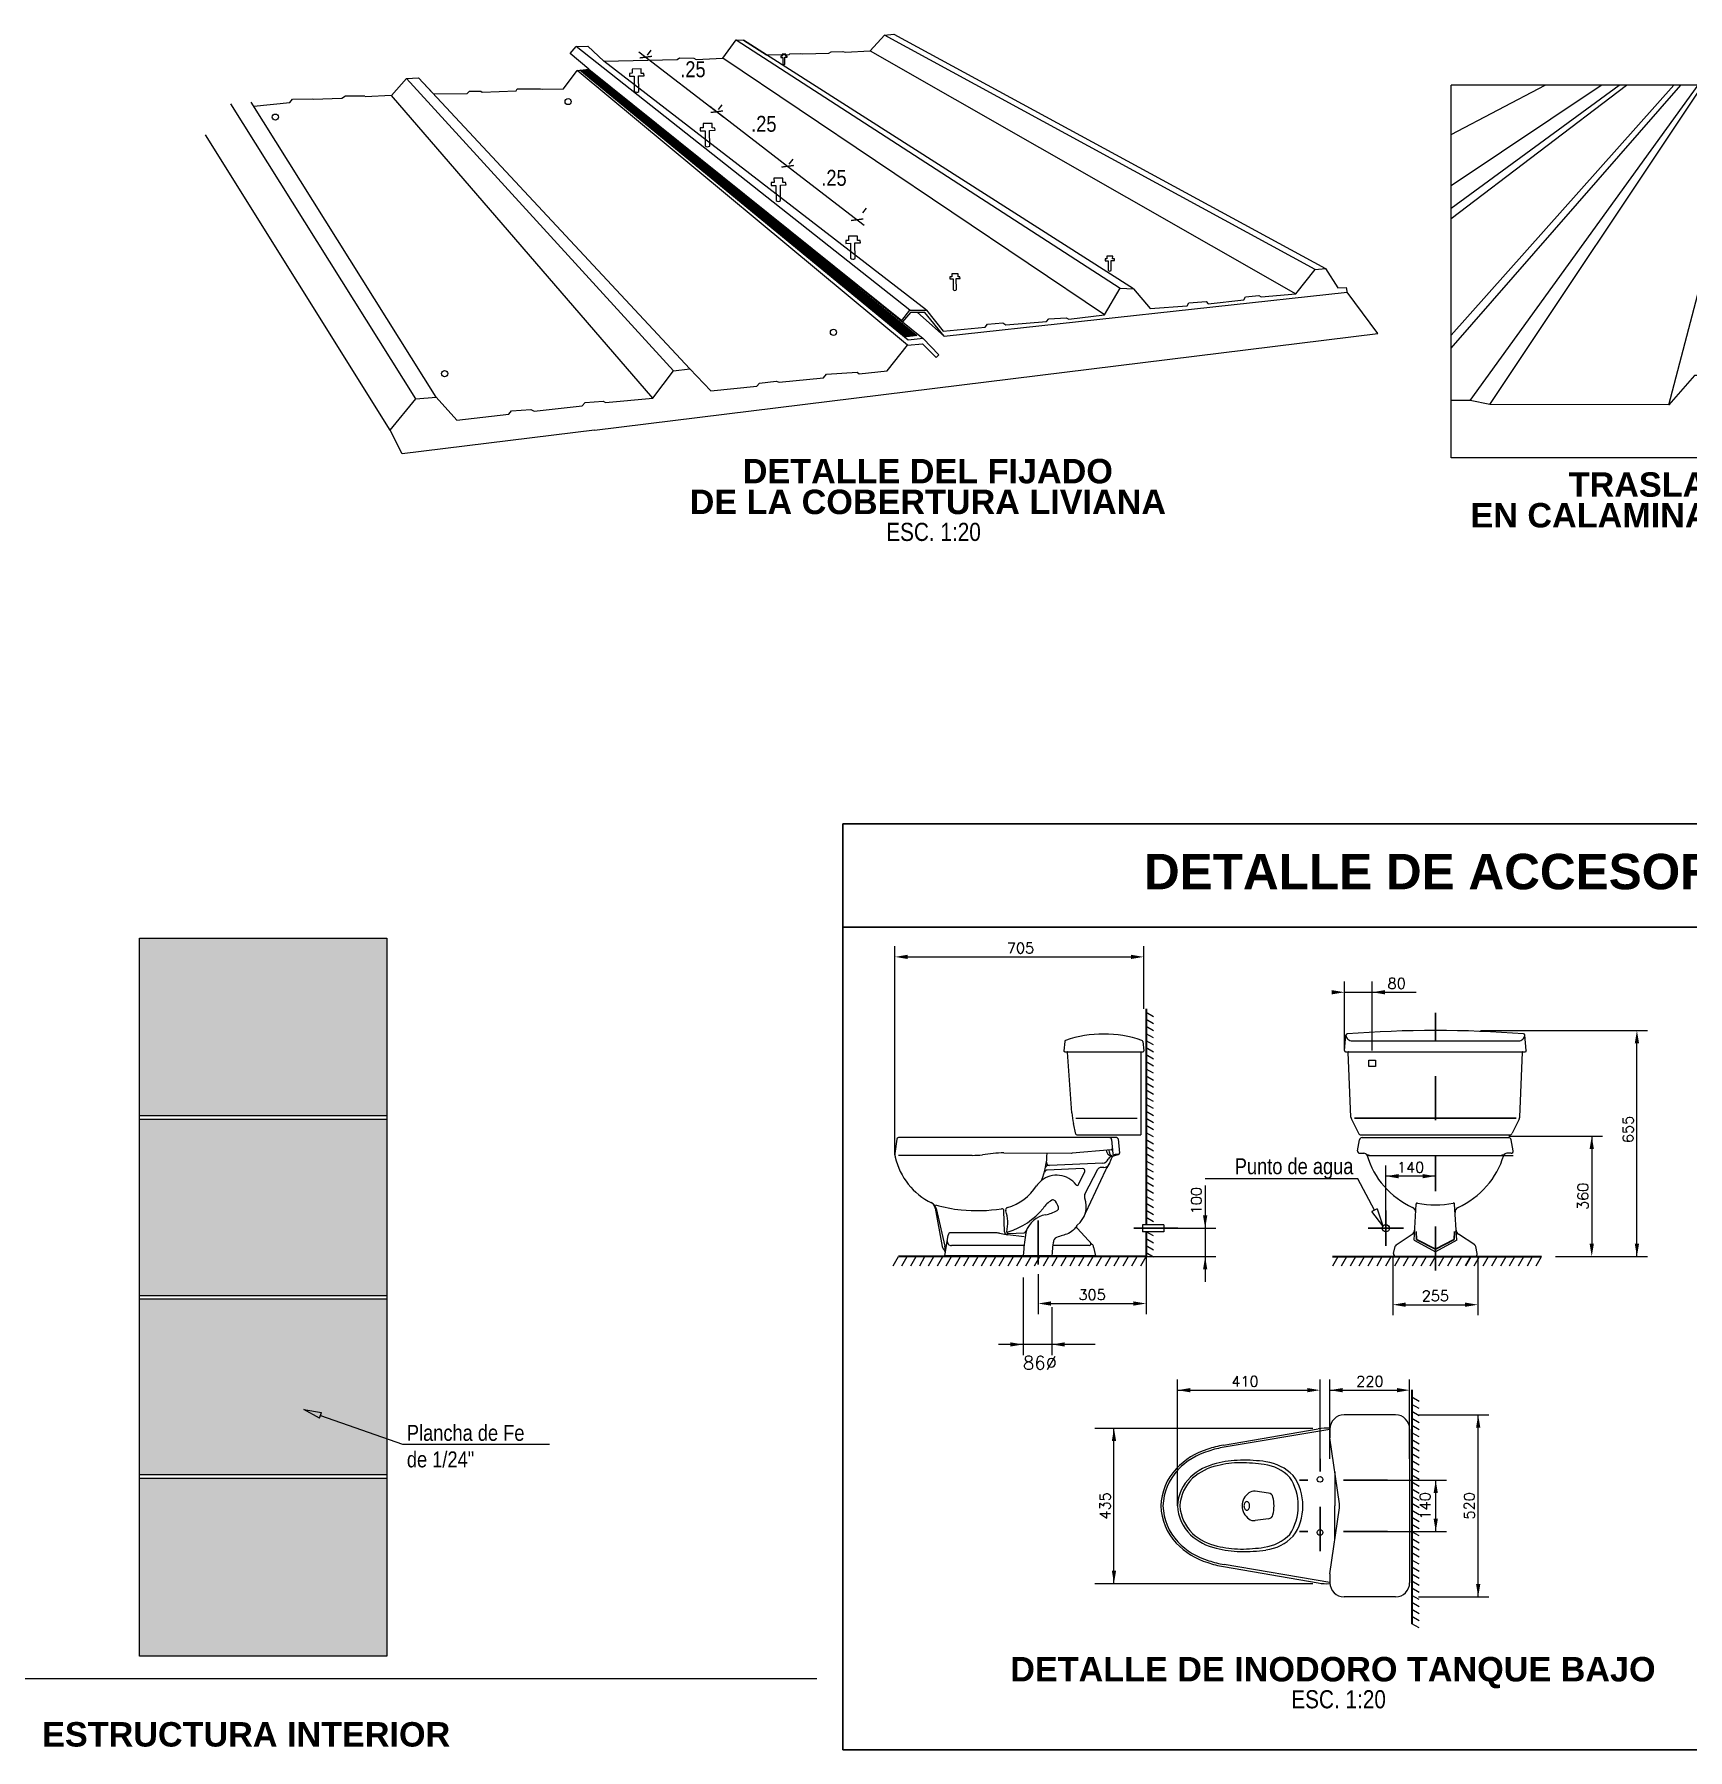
# Model space of a CAD drawing. Header units: metres. Extents: x 115.1 to 149.6, y 26.3 to 56.6.
# Drawn here: x 133.882 to 138.556, y 32.185 to 37.035 of the extents above; entities that cross this region are included whole.
import ezdxf
from ezdxf import colors
from ezdxf.entities.mleader import LeaderData, LeaderLine
from ezdxf.enums import TextEntityAlignment as Align
from ezdxf.math import Vec2, Vec3

# ---------------------------------------------------------------- set-up
doc = ezdxf.new("R2010")
doc.units = ezdxf.units.M
doc.linetypes.add('TRAZO_Y_PUNTO2', pattern=[0.5, 0.25, -0.125, 0, -0.125])
doc.layers.get('0').update_dxf_attribs({"color": 250})
doc.layers.get('Defpoints').update_dxf_attribs({"color": 30, "lineweight": 9})
for name, color, linetype, lineweight in [('-Acero techos', 252, 'Continuous', 13), ('-Acotado', 251, 'Continuous', 5), ('-Textos', 7, 'Continuous', 20), ('FIC-2ES_VEREDA', 253, 'Continuous', 5), ('MURO', 10, 'Continuous', 60), ('sanitarios', 134, 'Continuous', 15)]:
    doc.layers.add(name, color=color, linetype=linetype, lineweight=lineweight)
for name, color, linetype in [('EJE', 3, 'TRAZO_Y_PUNTO2'), ('G-TEXTOS-TITULOS', 174, 'Continuous'), ('ROTURA', 4, 'Continuous')]:
    doc.layers.add(name, color=color, linetype=linetype)
doc.styles.add('-Arial Narrow', font='ARIALN.TTF')
doc.styles.add('25-TITULO', font='arialbd.ttf', dxfattribs={"height": 0.1})
doc.styles.add('ROMANS', font='romans.shx')
doc.dimstyles.new('Esc 1_25', dxfattribs={"dimscale": 0.025, "dimtxt": 1.8, "dimasz": 1, "dimexe": 1, "dimexo": 2, "dimgap": 0.45, "dimtad": 2, "dimtih": 1, "dimtoh": 1, "dimzin": 4, "dimdsep": 46, "dimtxsty": '-Arial Narrow', "dimblk": 'ARCHTICK', "dimcen": 1, "dimdle": 1, "dimclrd": 256, "dimclre": 256, "dimclrt": 7, "dimadec": 0, "dimazin": 0, "dimtfac": 1, "dimtix": 1, "dimtmove": 1, "dimatfit": 2, "dimldrblk": 'ARCHTICK', "dimfxl": 1, "dimtolj": 2, "dimlwd": 5, "dimlwe": 0, "dimarcsym": 0})

# ---------------------------------------------------------------- blocks, each defined once
blk = doc.blocks.new('_ClosedBlank')
at = {"color": 0, "linetype": 'ByBlock', "lineweight": -2}
for p, q in [((-1, 0.167), (0, 0)), ((-1, 0.167), (-1, -0.167)), ((0, 0), (-1, -0.167))]:
    blk.add_line(p, q, dxfattribs=at)
blk = doc.blocks.new('_ArchTick')
at = {"color": 0, "linetype": 'ByBlock', "const_width": 0.15}
blk.add_lwpolyline([(-0.5, -0.5), (0.5, 0.5)], dxfattribs=at)
blk = doc.blocks.new('*D88')
at = {"layer": '-Acero techos', "lineweight": 5, "transparency": 16777216}
blk.add_line((1528.4698, 1447.2455), (1528.7099, 1447.0607), dxfattribs=at)
at = {"layer": '-Acero techos', "lineweight": 0, "transparency": 16777216}
for p, q in [((1528.4942, 1447.2362), (1528.5048, 1447.2501)), ((1528.6946, 1447.0819), (1528.7053, 1447.0957))]:
    blk.add_line(p, q, dxfattribs=at)
at = {"layer": 'Defpoints', "color": 0, "transparency": 16777216}
for p in [(1528.4637, 1447.1966), (1528.6641, 1447.0423), (1528.69, 1447.0759)]:
    blk.add_point(p, dxfattribs=at)
at = {"layer": '-Acero techos', "lineweight": 5, "transparency": 16777216, "xscale": 0.025, "yscale": 0.025, "zscale": 0.025}
for p, rotation in [((1528.4896, 1447.2303), 142.4082742678212), ((1528.69, 1447.0759), 322.4082742678212)]:
    blk.add_blockref('_ArchTick', p, dxfattribs=dict(at, rotation=rotation))
at = {"layer": '-Acero techos', "color": 7, "transparency": 16777216, "insert": (1528.6226, 1447.1957), "char_height": 0.045, "attachment_point": 5, "style": '-Arial Narrow'}
blk.add_mtext('\\A2;.25', dxfattribs=at)
blk = doc.blocks.new('*D89')
at = {"layer": '-Acero techos', "lineweight": 5, "transparency": 16777216}
blk.add_line((1528.6702, 1447.0912), (1528.9102, 1446.9064), dxfattribs=at)
at = {"layer": '-Acero techos', "lineweight": 0, "transparency": 16777216}
for p, q in [((1528.6946, 1447.0819), (1528.7053, 1447.0957)), ((1528.8949, 1446.9275), (1528.9056, 1446.9415))]:
    blk.add_line(p, q, dxfattribs=at)
at = {"layer": 'Defpoints', "color": 0, "transparency": 16777216}
for p in [(1528.6641, 1447.0423), (1528.8904, 1446.9217), (1528.8644, 1446.8879)]:
    blk.add_point(p, dxfattribs=at)
at = {"layer": '-Acero techos', "lineweight": 5, "transparency": 16777216, "xscale": 0.025, "yscale": 0.025, "zscale": 0.025}
for p, rotation in [((1528.69, 1447.0759), 142.4082742678212), ((1528.8904, 1446.9217), 322.4082742678212)]:
    blk.add_blockref('_ArchTick', p, dxfattribs=dict(at, rotation=rotation))
at = {"layer": '-Acero techos', "color": 7, "transparency": 16777216, "insert": (1528.823, 1447.0414), "char_height": 0.045, "attachment_point": 5, "style": '-Arial Narrow'}
blk.add_mtext('\\A2;.25', dxfattribs=at)
blk = doc.blocks.new('*D90')
at = {"layer": '-Acero techos', "lineweight": 0, "transparency": 16777216}
for p, q in [((1528.8949, 1446.9275), (1528.9056, 1446.9415)), ((1529.1121, 1446.8035), (1529.102, 1446.7904))]:
    blk.add_line(p, q, dxfattribs=at)
at = {"layer": '-Acero techos', "lineweight": 5, "transparency": 16777216}
blk.add_line((1528.8706, 1446.9369), (1529.1065, 1446.7553), dxfattribs=at)
at = {"layer": 'Defpoints', "color": 0, "transparency": 16777216}
for p in [(1528.8644, 1446.8879), (1529.0816, 1446.7639), (1529.0867, 1446.7705)]:
    blk.add_point(p, dxfattribs=at)
at = {"layer": '-Acero techos', "lineweight": 5, "transparency": 16777216, "xscale": 0.025, "yscale": 0.025, "zscale": 0.025}
for p, rotation in [((1528.8904, 1446.9217), 142.4082742678212), ((1529.0867, 1446.7705), 322.4082742678212)]:
    blk.add_blockref('_ArchTick', p, dxfattribs=dict(at, rotation=rotation))
at = {"layer": '-Acero techos', "color": 7, "transparency": 16777216, "insert": (1529.0213, 1446.8887), "char_height": 0.045, "attachment_point": 5, "style": '-Arial Narrow'}
blk.add_mtext('\\A2;.25', dxfattribs=at)
blk = doc.blocks.new('calamina aluzing')
at = {"layer": '-Acero techos', "true_color": 0x000000}
h = blk.add_hatch(dxfattribs=at)
h.set_pattern_fill('ANSI32', color=18, scale=0.0003)
h.set_pattern_definition([(45, (-1530.5818128, -1446.4518815), (-0.0020205576272, 0.0020205576272), []), (45, (-1530.5804657, -1446.4518815), (-0.0020205576272, 0.0020205576272), [])])
h.paths.add_polyline_path([(-1.3562, -0.012), (-1.3261, -0.0087), (-2.2539, 0.7427), (-2.2734, 0.74)])
at = {"layer": '-Acero techos', "color": 18, "true_color": 0x000000}
for p, q in [((-1.8372, 0.8276), (-0.7516, 0.1256)), ((-0.7139, 0.1237), (-1.816, 0.8266)), ((-0.2006, 0.1778), (-1.4177, 0.8403)), ((-1.3459, 0.0628), (-2.2894, 0.8084)), ((-1.4584, 0.7958), (-0.2546, 0.1093)), ((-1.3524, -0.0361), (-2.2861, 0.7403)), ((-1.3508, -0.0217), (-2.2792, 0.7412)), ((-2.2535, 0.7446), (-1.3683, 0.0339)), ((-2.2535, 0.7446), (-1.3086, -0.0171)), ((-1.2986, 0.0628), (-2.2115, 0.7665)), ((-0.7955, 0.05), (-1.8749, 0.7755)), ((-2.769, 0.718), (-2.0138, -0.1087)), ((-1.9676, -0.1031), (-2.7347, 0.7196)), ((-2.7426, -0.1877), (-3.2653, 0.6466)), ((-2.685, -0.1831), (-3.2077, 0.6512)), ((-3.2005, 0.6397), (-3.099, 0.6497)), ((-3.099, 0.6497), (-3.0915, 0.6597)), ((-3.0915, 0.6597), (-3.0338, 0.6602)), ((-2.8112, 0.6699), (-2.8859, 0.6657)), ((-2.8149, -0.2759), (-3.3376, 0.5584)), ((-0.2546, 0.1093), (-0.2006, 0.1778)), ((-0.2006, 0.1778), (-0.1713, 0.1803)), ((-0.1713, 0.1803), (-0.1362, 0.1259)), ((-1.249, -0.0105), (-0.1099, 0.1141)), ((-0.7955, 0.05), (-0.7516, 0.1256)), ((-0.7516, 0.1256), (-0.7139, 0.1237)), ((-0.7139, 0.1237), (-0.6669, 0.0679)), ((-0.402, 0.0925), (-0.3969, 0.1007)), ((-0.3969, 0.1007), (-0.3591, 0.1043)), ((-0.3591, 0.1043), (-0.3525, 0.1004)), ((-0.3525, 0.1004), (-0.2546, 0.1093)), ((-0.1362, 0.1259), (-0.1106, 0.1273)), ((-0.1099, 0.1141), (-0.1105, 0.1246)), ((-0.0234, -0.0029), (-0.1099, 0.1141)), ((-1.3683, 0.0339), (-1.3459, 0.0628)), ((-1.3445, 0.0568), (-1.3664, 0.0295)), ((-1.3459, 0.0628), (-1.2986, 0.0628)), ((-1.3035, 0.0562), (-1.3445, 0.0568)), ((-1.249, -0.0105), (-1.324, 0.0565)), ((-1.249, -0.0105), (-1.3035, 0.0562)), ((-1.2986, 0.0628), (-1.2514, 0.0032)), ((-0.8963, 0.0373), (-0.7955, 0.05)), ((-0.6669, 0.0679), (-0.5621, 0.0754)), ((-0.5621, 0.0754), (-0.5569, 0.0841)), ((-0.5569, 0.0841), (-0.5085, 0.0875)), ((-0.5085, 0.0875), (-0.5023, 0.0813)), ((-0.5023, 0.0813), (-0.402, 0.0925)), ((-1.2514, 0.0032), (-1.1331, 0.0151)), ((-1.1331, 0.0151), (-1.1267, 0.0232)), ((-1.1267, 0.0232), (-1.0827, 0.0273)), ((-1.0827, 0.0273), (-1.0743, 0.0218)), ((-1.0743, 0.0218), (-0.9599, 0.0308)), ((-0.9599, 0.0308), (-0.9526, 0.0383)), ((-0.9526, 0.0383), (-0.9036, 0.0412)), ((-0.9036, 0.0412), (-0.8963, 0.0373)), ((-2.2371, -0.2759), (-0.0234, -0.0029)), ((-1.3086, -0.0171), (-1.3508, -0.0217)), ((-1.3086, -0.0171), (-1.2637, -0.0634)), ((-2.7815, -0.3431), (-2.8149, -0.2759)), ((-2.2371, -0.2759), (-2.7815, -0.3431))]:
    blk.add_line(p, q, dxfattribs=at)
for points in [[(-2.2535, 0.7446), (-2.306, 0.7887), (-2.2894, 0.8084), (-2.2565, 0.8094), (-2.2115, 0.7665), (-2.0036, 0.772), (-1.9971, 0.7759), (-1.9563, 0.7756), (-1.9501, 0.7716), (-1.8749, 0.7755), (-1.8372, 0.8276), (-1.816, 0.8266), (-1.7515, 0.7848), (-1.6875, 0.786), (-1.6848, 0.7878), (-1.6539, 0.7887), (-1.6488, 0.7873), (-1.575, 0.7894), (-1.5681, 0.793), (-1.5351, 0.7945), (-1.5291, 0.7928), (-1.4584, 0.7958), (-1.4177, 0.8403), (-1.3911, 0.8428), (-0.1713, 0.1803)], [(-1.6992, 0.7586), (-1.6994, 0.778), (-1.6925, 0.7781), (-1.693, 0.781), (-1.6964, 0.781), (-1.6963, 0.7865), (-1.7074, 0.7864), (-1.7074, 0.7811), (-1.7109, 0.7811), (-1.7109, 0.7774), (-1.705, 0.7774), (-1.7048, 0.7589)], [(-2.8112, 0.6699), (-2.769, 0.718), (-2.7347, 0.7196), (-2.6925, 0.6743), (-2.5972, 0.6754), (-2.5912, 0.6819), (-2.559, 0.6824), (-2.5546, 0.6797), (-2.4592, 0.683), (-2.4558, 0.6884), (-2.3902, 0.689), (-2.3848, 0.6874), (-2.3253, 0.6891), (-2.2861, 0.7403), (-2.2535, 0.7446)], [(-2.8872, 0.6675), (-2.9413, 0.6675), (-2.9519, 0.6617), (-3.0324, 0.6583)], [(-2.8149, -0.2759), (-2.7426, -0.1877), (-2.685, -0.1831), (-2.6264, -0.248), (-2.4801, -0.2315), (-2.4725, -0.2216), (-2.4172, -0.2176), (-2.4076, -0.2227), (-2.2719, -0.2076), (-2.2643, -0.1978), (-2.2132, -0.1942), (-2.206, -0.198), (-2.0729, -0.1858), (-2.8112, 0.6699)], [(-0.7768, 0.1752), (-0.7772, 0.2035), (-0.767, 0.2036), (-0.7678, 0.2078), (-0.7728, 0.2079), (-0.7725, 0.2159), (-0.7888, 0.2158), (-0.7888, 0.208), (-0.794, 0.208), (-0.7939, 0.2026), (-0.7853, 0.2026), (-0.7851, 0.1757)], [(-1.2142, 0.1212), (-1.2146, 0.1524), (-1.2034, 0.1525), (-1.2043, 0.1571), (-1.2097, 0.1572), (-1.2095, 0.166), (-1.2274, 0.1658), (-1.2273, 0.1573), (-1.233, 0.1573), (-1.233, 0.1513), (-1.2235, 0.1514), (-1.2233, 0.1218)], [(-2.0729, -0.1858), (-2.0138, -0.1087), (-1.9676, -0.1031), (-1.9087, -0.1647), (-1.7783, -0.1521), (-1.7711, -0.143), (-1.7238, -0.1377), (-1.7153, -0.1407), (-1.5904, -0.1284), (-1.582, -0.1177), (-1.4952, -0.1124), (-1.4888, -0.1171), (-1.4098, -0.1083), (-1.3524, -0.0361), (-1.3098, -0.0319), (-1.2718, -0.0712), (-1.2637, -0.0634)]]:
    blk.add_lwpolyline(points, dxfattribs=at)
blk.add_lwpolyline([(-1.3562, -0.012), (-2.2734, 0.74), (-2.2539, 0.7427), (-1.3261, -0.0087)], close=True, dxfattribs=at)
for points in [[(-2.1122, 0.6814), (-2.1127, 0.7255), (-2.0968, 0.7257), (-2.0981, 0.7322), (-2.1058, 0.7325), (-2.1055, 0.7448), (-2.1308, 0.7447), (-2.1307, 0.7326), (-2.1388, 0.7325), (-2.1388, 0.7241), (-2.1253, 0.7241), (-2.125, 0.6821, 0.40322)], [(-1.9117, 0.527), (-1.9122, 0.5712), (-1.8963, 0.5714), (-1.8976, 0.5779), (-1.9053, 0.5781), (-1.905, 0.5905), (-1.9303, 0.5903), (-1.9303, 0.5782), (-1.9384, 0.5782), (-1.9383, 0.5697), (-1.9248, 0.5698), (-1.9245, 0.5278, 0.40322)], [(-1.7114, 0.3727), (-1.712, 0.4168), (-1.6961, 0.417), (-1.6974, 0.4235), (-1.7051, 0.4237), (-1.7047, 0.4361), (-1.7301, 0.4359), (-1.73, 0.4238), (-1.7381, 0.4238), (-1.7381, 0.4153), (-1.7246, 0.4154), (-1.7243, 0.3734, 0.40322)], [(-1.5008, 0.2091), (-1.5013, 0.2533), (-1.4854, 0.2535), (-1.4867, 0.26), (-1.4944, 0.2602), (-1.4941, 0.2726), (-1.5194, 0.2724), (-1.5193, 0.2603), (-1.5274, 0.2603), (-1.5274, 0.2518), (-1.5139, 0.2519), (-1.5136, 0.2099, 0.40322)]]:
    blk.add_lwpolyline(points, format="xyb", close=True, dxfattribs=at)
for centre in [(-2.312, 0.6527), (-3.1396, 0.6087), (-1.5619, 0.0004), (-2.6613, -0.1165)]:
    blk.add_circle(centre, 0.00873, dxfattribs=at)
for centre, radius, start, end in [((-1.7019, 0.7608), 0.00342, 208.9349, 320.7011), ((-0.7808, 0.1788), 0.00535, 216.0983, 317.0512), ((-1.2186, 0.1235), 0.00495, 200.1121, 333.0374)]:
    blk.add_arc(centre, radius, start, end, dxfattribs=at)
dim = blk.add_aligned_dim(p1=(-2.1181, 0.7447), p2=(-1.9177, 0.5904), distance=0.0425, dimstyle='Esc 1_25', dxfattribs=at)
dim.commit()
dim.dimension.update_dxf_attribs({"geometry": '*D88', "text_midpoint": (-1.9592, 0.7438), "insert": (-1530.5818, -1446.4519)})
for base, p1, p2, picture, middle in [((-1.6914, 0.4698), (-1.9177, 0.5904), (-1.7174, 0.436), '*D89', (-1.7588, 0.5895)), ((-1.4951, 0.3187), (-1.7174, 0.436), (-1.5002, 0.312), '*D90', (-1.5605, 0.4368))]:
    dim = blk.add_linear_dim(base=base, p1=p1, p2=p2, angle=142.4083, dimstyle='Esc 1_25', dxfattribs=at)
    dim.commit()
    dim.dimension.update_dxf_attribs({"geometry": picture, "text_midpoint": middle, "insert": (-1530.5818, -1446.4519)})

msp = doc.modelspace()

# ---------------------------------------------------------------- hatches: boundary and pattern name
at = {"layer": '-Acero techos', "true_color": 0xc7c8ca}
h = msp.add_hatch(color=9, dxfattribs=at)
h.dxf.hatch_style = 1
h.paths.add_polyline_path([(134.1788, 32.9521), (134.1788, 32.4496), (134.8788, 32.4496), (134.8788, 32.9521)])
h.paths.add_polyline_path([(134.8788, 32.9621), (134.8788, 33.4596), (134.1788, 33.4596), (134.1788, 32.9621)])
h.paths.add_polyline_path([(134.1788, 33.9671), (134.1788, 33.4696), (134.8788, 33.4696), (134.8788, 33.9671)])
h.paths.add_polyline_path([(134.8788, 33.9771), (134.8788, 34.4796), (134.1788, 34.4796), (134.1788, 33.9771)])

# ---------------------------------------------------------------- linework, layer by layer
at = {"layer": '-Acero techos', "color": 18, "true_color": 0x000000}
for p, q in [((137.887, 36.1475), (138.5369, 36.8908)), ((137.887, 36.6069), (137.887, 36.8908)), ((137.887, 36.7511), (138.1533, 36.8908)), ((137.887, 36.6069), (138.3118, 36.8908)), ((137.887, 36.5142), (138.3832, 36.8908)), ((137.887, 36.543), (138.3623, 36.8908)), ((137.887, 36.1843), (138.5173, 36.8908)), ((139.8649, 36.8908), (137.887, 36.8908)), ((137.9406, 35.9994), (138.5857, 36.8908)), ((137.9966, 35.988), (138.5985, 36.8908)), ((138.5031, 35.9869), (138.7385, 36.8908)), ((137.887, 36.543), (137.887, 36.6069)), ((137.887, 36.5142), (137.887, 36.543)), ((137.887, 36.1843), (137.887, 36.5142)), ((137.887, 36.1475), (137.887, 36.1843)), ((137.887, 35.9994), (137.887, 36.1475)), ((137.887, 35.8374), (137.887, 35.9994)), ((139.8622, 35.8374), (137.887, 35.8374))]:
    msp.add_line(p, q, dxfattribs=at)
at = {"layer": '-Acero techos'}
for p, q in [((134.8788, 33.9771), (134.1788, 33.9771)), ((134.8788, 33.9671), (134.1788, 33.9671)), ((134.1788, 33.4696), (134.8788, 33.4696)), ((134.1788, 33.4596), (134.8788, 33.4596)), ((134.8788, 32.9621), (134.1788, 32.9621)), ((134.8788, 32.9521), (134.1788, 32.9521))]:
    msp.add_line(p, q, dxfattribs=at)
at = {"layer": '-Acero techos', "color": 18, "true_color": 0x000000}
msp.add_lwpolyline([(139.0108, 36.1159), (138.9219, 36.2433), (138.7374, 36.2433), (138.6167, 36.0703), (138.5751, 36.0704), (138.5031, 35.9869), (137.9966, 35.988), (137.9406, 35.9994), (137.887, 35.9994)], dxfattribs=at)
at = {"layer": '-Acero techos'}
msp.add_lwpolyline([(134.1788, 34.4796), (134.8788, 34.4796), (134.8788, 32.4496), (134.1788, 32.4496)], close=True, dxfattribs=at)
at = {"layer": '-Acotado'}
for p, q in [((136.3148, 33.8669), (136.3148, 34.4565)), ((137.0183, 34.2794), (137.0183, 34.4565)), ((136.3508, 34.4265), (136.9888, 34.4265)), ((137.5855, 34.1617), (137.5855, 34.3565)), ((137.6639, 34.1617), (137.6639, 34.3565)), ((137.5855, 34.3265), (137.7882, 34.3265)), ((137.9703, 34.2184), (138.4424, 34.2184)), ((138.4124, 33.5794), (138.4124, 34.1824)), ((138.05, 33.9194), (138.3148, 33.9194)), ((138.2848, 33.9194), (138.2848, 33.6154)), ((137.7027, 33.7094), (137.7027, 33.8365)), ((137.8427, 33.8065), (137.7027, 33.8065)), ((137.1919, 33.7802), (137.1919, 33.5074)), ((137.1148, 33.6594), (137.2219, 33.6594)), ((137.0248, 33.5794), (137.0248, 33.4165)), ((137.0248, 33.5794), (137.2219, 33.5794)), ((137.7227, 33.5794), (137.7227, 33.4132)), ((137.9627, 33.5794), (137.9627, 33.4132)), ((138.1827, 33.5794), (138.4424, 33.5794)), ((136.677, 33.5196), (136.677, 33.3008)), ((136.7198, 33.5294), (136.7198, 33.4165)), ((136.7558, 33.4465), (136.9888, 33.4465)), ((136.7585, 33.4366), (136.7585, 33.3008)), ((137.7587, 33.4432), (137.9267, 33.4432)), ((136.8807, 33.3308), (136.6079, 33.3308)), ((137.1136, 32.8744), (137.1136, 33.2315)), ((137.5166, 33.0074), (137.5166, 33.2315)), ((137.5445, 33.0074), (137.5445, 33.2315)), ((137.77, 33.0074), (137.77, 33.2315)), ((137.1136, 33.2015), (137.4806, 33.2015)), ((137.5445, 33.2015), (137.734, 33.2015)), ((137.795, 33.1317), (137.9937, 33.1317)), ((137.9637, 32.6173), (137.9637, 33.1317)), ((136.8798, 33.0942), (137.496, 33.0942)), ((136.9341, 32.6551), (136.9341, 33.0942)), ((137.7076, 32.9469), (137.8737, 32.9469)), ((137.8437, 32.8019), (137.8437, 32.9469)), ((137.7076, 32.8019), (137.8737, 32.8019)), ((136.8798, 32.6551), (137.496, 32.6551)), ((137.795, 32.6173), (137.9937, 32.6173))]:
    msp.add_line(p, q, dxfattribs=at)
for points in [[(136.3508, 34.4325), (136.3508, 34.4205), (136.3148, 34.4265)], [(136.9823, 34.4325), (136.9823, 34.4205), (137.0183, 34.4265)], [(137.5495, 34.3325), (137.5495, 34.3205), (137.5855, 34.3265)], [(137.6999, 34.3325), (137.6999, 34.3205), (137.6639, 34.3265)], [(138.4064, 34.1824), (138.4184, 34.1824), (138.4124, 34.2184)], [(138.2788, 33.8834), (138.2908, 33.8834), (138.2848, 33.9194)], [(137.7387, 33.8125), (137.7387, 33.8005), (137.7027, 33.8065)], [(137.8067, 33.8125), (137.8067, 33.8005), (137.8427, 33.8065)], [(137.1859, 33.6954), (137.1979, 33.6954), (137.1919, 33.6594)], [(138.2788, 33.6154), (138.2908, 33.6154), (138.2848, 33.5794)], [(138.4064, 33.6154), (138.4184, 33.6154), (138.4124, 33.5794)], [(137.1859, 33.5434), (137.1979, 33.5434), (137.1919, 33.5794)], [(136.7558, 33.4525), (136.7558, 33.4405), (136.7198, 33.4465)], [(136.9888, 33.4525), (136.9888, 33.4405), (137.0248, 33.4465)], [(137.7587, 33.4492), (137.7587, 33.4372), (137.7227, 33.4432)], [(137.9267, 33.4492), (137.9267, 33.4372), (137.9627, 33.4432)], [(136.641, 33.3368), (136.641, 33.3248), (136.677, 33.3308)], [(136.7945, 33.3368), (136.7945, 33.3248), (136.7585, 33.3308)], [(137.1496, 33.2075), (137.1496, 33.1955), (137.1136, 33.2015)], [(137.4806, 33.2075), (137.4806, 33.1955), (137.5166, 33.2015)], [(137.5805, 33.2075), (137.5805, 33.1955), (137.5445, 33.2015)], [(137.734, 33.2075), (137.734, 33.1955), (137.77, 33.2015)], [(137.9577, 33.0957), (137.9697, 33.0957), (137.9637, 33.1317)], [(136.9281, 33.0582), (136.9401, 33.0582), (136.9341, 33.0942)], [(137.8377, 32.9109), (137.8497, 32.9109), (137.8437, 32.9469)], [(137.8377, 32.8379), (137.8497, 32.8379), (137.8437, 32.8019)], [(136.9281, 32.6911), (136.9401, 32.6911), (136.9341, 32.6551)], [(137.9577, 32.6533), (137.9697, 32.6533), (137.9637, 32.6173)]]:
    msp.add_solid(points, dxfattribs=at)
for p, q in [((136.1675, 34.8023), (140.591, 34.8023)), ((136.1675, 32.1851), (136.1675, 34.8023)), ((136.1675, 34.5106), (140.591, 34.5106)), ((137.9277, 33.5534), (137.9427, 33.5794)), ((140.591, 32.1851), (136.1675, 32.1851))]:
    msp.add_line(p, q)
at = {"layer": 'EJE', "ltscale": 0.5}
for p, q in [((137.8427, 33.5394), (137.8427, 34.2684)), ((137.7027, 33.6094), (137.7027, 33.7094)), ((136.7198, 33.6814), (136.7198, 33.5294)), ((136.7198, 33.6814), (136.7198, 33.5294)), ((137.1148, 33.6594), (136.9748, 33.6594)), ((137.6527, 33.6594), (137.7527, 33.6594)), ((137.5166, 32.7464), (137.5166, 33.0074)), ((137.7076, 32.9469), (137.4586, 32.9469)), ((137.7076, 32.8019), (137.4586, 32.8019))]:
    msp.add_line(p, q, dxfattribs=at)
at = {"layer": 'FIC-2ES_VEREDA'}
msp.add_line((131.4852, 32.3867), (136.0944, 32.3867), dxfattribs=at)
at = {"layer": 'MURO', "color": 146, "lineweight": 30, "true_color": 0x105689}
for p, q in [((137.0248, 34.2794), (137.0248, 33.6694)), ((137.0248, 33.6494), (137.0248, 33.5794)), ((137.0248, 33.5794), (136.3248, 33.5794)), ((137.552, 33.5794), (138.1427, 33.5794)), ((137.7766, 33.2023), (137.7766, 32.5413))]:
    msp.add_line(p, q, dxfattribs=at)
at = {"layer": 'MURO', "color": 146, "lineweight": 5, "true_color": 0x105689}
for p, q in [((137.0456, 34.2574), (137.0248, 34.2694)), ((137.0456, 34.2374), (137.0248, 34.2494)), ((137.0456, 34.2174), (137.0248, 34.2294)), ((137.0456, 34.1974), (137.0248, 34.2094)), ((137.0456, 34.1774), (137.0248, 34.1894)), ((137.0456, 34.1574), (137.0248, 34.1694)), ((137.0456, 34.1374), (137.0248, 34.1494)), ((137.0456, 34.1174), (137.0248, 34.1294)), ((137.0456, 34.0974), (137.0248, 34.1094)), ((137.0456, 34.0774), (137.0248, 34.0894)), ((137.0456, 34.0574), (137.0248, 34.0694)), ((137.0456, 34.0374), (137.0248, 34.0494)), ((137.0456, 34.0174), (137.0248, 34.0294)), ((137.0456, 33.9974), (137.0248, 34.0094)), ((137.0456, 33.9774), (137.0248, 33.9894)), ((137.0456, 33.9574), (137.0248, 33.9694)), ((137.0456, 33.9374), (137.0248, 33.9494)), ((137.0456, 33.9174), (137.0248, 33.9294)), ((137.0456, 33.8974), (137.0248, 33.9094)), ((137.0456, 33.8774), (137.0248, 33.8894)), ((137.0456, 33.8574), (137.0248, 33.8694)), ((137.0456, 33.8374), (137.0248, 33.8494)), ((137.0456, 33.8174), (137.0248, 33.8294)), ((137.0456, 33.7974), (137.0248, 33.8094)), ((137.0456, 33.7774), (137.0248, 33.7894)), ((137.0456, 33.7574), (137.0248, 33.7694)), ((137.0456, 33.7374), (137.0248, 33.7494)), ((137.0456, 33.7174), (137.0248, 33.7294)), ((137.0456, 33.6974), (137.0248, 33.7094)), ((137.0456, 33.6774), (137.0248, 33.6894)), ((137.0456, 33.6374), (137.0248, 33.6494)), ((137.0456, 33.6174), (137.0248, 33.6294)), ((137.0456, 33.5974), (137.0248, 33.6094)), ((136.3098, 33.5534), (136.3248, 33.5794)), ((136.3348, 33.5534), (136.3498, 33.5794)), ((136.3598, 33.5534), (136.3748, 33.5794)), ((136.3848, 33.5534), (136.3998, 33.5794)), ((136.4098, 33.5534), (136.4248, 33.5794)), ((136.4348, 33.5534), (136.4498, 33.5794)), ((136.4598, 33.5534), (136.4748, 33.5794)), ((136.4848, 33.5534), (136.4998, 33.5794)), ((136.5098, 33.5534), (136.5248, 33.5794)), ((136.5348, 33.5534), (136.5498, 33.5794)), ((136.5598, 33.5534), (136.5748, 33.5794)), ((136.5848, 33.5534), (136.5998, 33.5794)), ((136.6098, 33.5534), (136.6248, 33.5794)), ((136.6348, 33.5534), (136.6498, 33.5794)), ((136.6598, 33.5534), (136.6748, 33.5794)), ((136.6848, 33.5534), (136.6998, 33.5794)), ((136.7098, 33.5534), (136.7248, 33.5794)), ((136.7348, 33.5534), (136.7498, 33.5794)), ((136.7598, 33.5534), (136.7748, 33.5794)), ((136.7848, 33.5534), (136.7998, 33.5794)), ((136.8098, 33.5534), (136.8248, 33.5794)), ((136.8348, 33.5534), (136.8498, 33.5794)), ((136.8598, 33.5534), (136.8748, 33.5794)), ((136.8848, 33.5534), (136.8998, 33.5794)), ((136.9098, 33.5534), (136.9248, 33.5794)), ((136.9348, 33.5534), (136.9498, 33.5794)), ((136.9598, 33.5534), (136.9748, 33.5794)), ((136.9848, 33.5534), (136.9998, 33.5794)), ((137.0098, 33.5534), (137.0248, 33.5794)), ((137.0456, 33.5774), (137.0248, 33.5894)), ((137.5527, 33.5534), (137.5677, 33.5794)), ((137.5777, 33.5534), (137.5927, 33.5794)), ((137.6027, 33.5534), (137.6177, 33.5794)), ((137.6277, 33.5534), (137.6427, 33.5794)), ((137.6527, 33.5534), (137.6677, 33.5794)), ((137.6777, 33.5534), (137.6927, 33.5794)), ((137.7027, 33.5534), (137.7177, 33.5794)), ((137.7277, 33.5534), (137.7427, 33.5794)), ((137.7527, 33.5534), (137.7677, 33.5794)), ((137.7777, 33.5534), (137.7927, 33.5794)), ((137.8027, 33.5534), (137.8177, 33.5794)), ((137.8277, 33.5534), (137.8427, 33.5794)), ((137.8527, 33.5534), (137.8677, 33.5794)), ((137.8777, 33.5534), (137.8927, 33.5794)), ((137.9027, 33.5534), (137.9177, 33.5794)), ((137.9527, 33.5534), (137.9677, 33.5794)), ((137.9777, 33.5534), (137.9927, 33.5794)), ((138.0027, 33.5534), (138.0177, 33.5794)), ((138.0277, 33.5534), (138.0427, 33.5794)), ((138.0527, 33.5534), (138.0677, 33.5794)), ((138.0777, 33.5534), (138.0927, 33.5794)), ((138.1027, 33.5534), (138.1177, 33.5794)), ((138.1277, 33.5534), (138.1427, 33.5794)), ((137.7973, 33.1693), (137.7766, 33.1813)), ((137.7973, 33.1493), (137.7766, 33.1613)), ((137.7973, 33.1293), (137.7766, 33.1413)), ((137.7973, 33.1093), (137.7766, 33.1213)), ((137.7973, 33.0893), (137.7766, 33.1013)), ((137.7973, 33.0693), (137.7766, 33.0813)), ((137.7973, 33.0493), (137.7766, 33.0613)), ((137.7973, 33.0293), (137.7766, 33.0413)), ((137.7973, 33.0093), (137.7766, 33.0213)), ((137.7973, 32.9893), (137.7766, 33.0013)), ((137.7973, 32.9693), (137.7766, 32.9813)), ((137.7973, 32.9493), (137.7766, 32.9613)), ((137.7973, 32.9293), (137.7766, 32.9413)), ((137.7973, 32.9093), (137.7766, 32.9213)), ((137.7973, 32.8893), (137.7766, 32.9013)), ((137.7973, 32.8693), (137.7766, 32.8813)), ((137.7973, 32.8493), (137.7766, 32.8613)), ((137.7973, 32.8293), (137.7766, 32.8413)), ((137.7973, 32.8093), (137.7766, 32.8213)), ((137.7973, 32.7893), (137.7766, 32.8013)), ((137.7973, 32.7693), (137.7766, 32.7813)), ((137.7973, 32.7493), (137.7766, 32.7613)), ((137.7973, 32.7293), (137.7766, 32.7413)), ((137.7973, 32.7093), (137.7766, 32.7213)), ((137.7973, 32.6893), (137.7766, 32.7013)), ((137.7973, 32.6693), (137.7766, 32.6813)), ((137.7973, 32.6493), (137.7766, 32.6613)), ((137.7973, 32.6293), (137.7766, 32.6413)), ((137.7973, 32.6093), (137.7766, 32.6213)), ((137.7973, 32.5893), (137.7766, 32.6013)), ((137.7973, 32.5693), (137.7766, 32.5813)), ((137.7973, 32.5493), (137.7766, 32.5613)), ((137.7973, 32.5293), (137.7766, 32.5413))]:
    msp.add_line(p, q, dxfattribs=at)
msp.add_arc((137.7313, 33.5864), 0.007, 168.1579, 270, dxfattribs=at)
at = {"layer": 'ROTURA'}
for p, q in [((137.6145, 33.9704), (138.0708, 33.9704)), ((137.7888, 33.6498), (137.7892, 33.6276)), ((137.7892, 33.6276), (137.8427, 33.5998)), ((137.8961, 33.6276), (137.8427, 33.5998)), ((137.8965, 33.6498), (137.8961, 33.6276))]:
    msp.add_line(p, q, dxfattribs=at)
for centre, start, end in [((137.6557, 33.8798), 226.6182, 270.887), ((138.0297, 33.8798), 269.113, 313.3818)]:
    msp.add_arc(centre, 0.0144, start, end, dxfattribs=at)
at = {"layer": 'sanitarios'}
for p, q in [((137.5855, 34.1617), (137.5898, 34.2051)), ((138.0998, 34.1617), (138.0955, 34.2051)), ((136.7949, 34.1873), (136.7927, 34.1605)), ((136.7947, 34.1584), (137.0163, 34.1584)), ((136.8147, 33.986), (136.8029, 34.1573)), ((136.8039, 34.1584), (137.0088, 34.1584)), ((137.0098, 34.1574), (137.0098, 33.9234)), ((137.0153, 34.1874), (137.0183, 34.1606)), ((137.5885, 34.1584), (138.0969, 34.1584)), ((137.604, 33.9736), (137.5962, 34.1573)), ((137.6055, 34.1894), (138.0798, 34.1894)), ((138.0813, 33.9736), (138.0891, 34.1573)), ((137.6547, 34.1164), (137.6547, 34.1349)), ((137.6547, 34.1349), (137.6732, 34.1349)), ((137.6732, 34.1164), (137.6547, 34.1164)), ((137.6732, 34.1349), (137.6732, 34.1164)), ((136.8263, 33.9257), (136.8194, 33.9552)), ((136.8258, 33.9704), (136.9998, 33.9704)), ((137.6056, 33.9675), (137.6255, 33.9278)), ((138.0797, 33.9675), (138.0599, 33.9278)), ((136.3199, 33.911), (136.315, 33.8705)), ((136.9417, 33.9154), (136.3248, 33.9154)), ((136.8292, 33.9234), (137.0098, 33.9234)), ((136.9273, 33.9099), (136.9308, 33.8696)), ((136.946, 33.9118), (136.9498, 33.8719)), ((137.6228, 33.8785), (137.6284, 33.9096)), ((137.6326, 33.9234), (138.0527, 33.9234)), ((137.6353, 33.9154), (138.05, 33.9154)), ((138.0626, 33.8785), (138.0569, 33.9096)), ((136.5333, 33.8654), (136.3248, 33.8654)), ((136.5928, 33.8706), (136.5622, 33.8671)), ((136.6229, 33.8723), (136.8137, 33.8714)), ((136.9258, 33.881), (136.8159, 33.8715)), ((136.9143, 33.8743), (136.9135, 33.88)), ((136.9264, 33.8558), (136.9197, 33.839)), ((136.9215, 33.8733), (136.9205, 33.8806)), ((136.9331, 33.8644), (136.9467, 33.8676)), ((137.6287, 33.8714), (137.6409, 33.8714)), ((137.6555, 33.8654), (138.0627, 33.8654)), ((138.0567, 33.8714), (138.0444, 33.8714)), ((136.8456, 33.8283), (136.7455, 33.8238)), ((136.7515, 33.837), (136.7481, 33.8369)), ((136.9025, 33.8434), (136.7515, 33.837)), ((136.8338, 33.7827), (136.8513, 33.8198)), ((136.8519, 33.7553), (136.8887, 33.8263)), ((136.9101, 33.8237), (136.8536, 33.7031)), ((136.9051, 33.831), (136.8954, 33.8306)), ((136.9146, 33.8306), (136.9145, 33.8305)), ((136.4288, 33.7159), (136.4481, 33.6081)), ((136.4312, 33.7149), (136.4558, 33.6088)), ((136.6247, 33.6491), (136.623, 33.7086)), ((137.7824, 33.6254), (137.7884, 33.7275)), ((137.9029, 33.6254), (137.8969, 33.7275)), ((136.8296, 33.6594), (136.8728, 33.6136)), ((137.0748, 33.6694), (137.0148, 33.6694)), ((137.0148, 33.6694), (137.0148, 33.6494)), ((137.0748, 33.6694), (137.0748, 33.6494)), ((136.4562, 33.5809), (136.465, 33.6396)), ((136.5977, 33.6464), (136.4729, 33.6464)), ((136.68, 33.6104), (136.4746, 33.6104)), ((136.6102, 33.6453), (136.6293, 33.6418)), ((136.6338, 33.6412), (136.6798, 33.6359)), ((136.635, 33.6444), (136.6798, 33.6462)), ((136.8642, 33.6104), (136.7611, 33.6104)), ((137.0748, 33.6494), (137.0148, 33.6494)), ((137.7316, 33.612), (137.7774, 33.6422)), ((137.7824, 33.6254), (137.8427, 33.5927)), ((137.9029, 33.6254), (137.8427, 33.5927)), ((137.9538, 33.612), (137.9079, 33.6422)), ((136.4512, 33.6014), (136.4561, 33.5953)), ((136.8815, 33.5811), (136.4562, 33.5809)), ((136.8766, 33.6061), (136.8815, 33.5811)), ((137.7244, 33.5878), (137.7286, 33.6076)), ((137.9541, 33.5794), (137.7313, 33.5794)), ((137.9609, 33.5878), (137.9568, 33.6076)), ((137.73, 33.1317), (137.5845, 33.1317)), ((137.2441, 33.0461), (137.5113, 33.0922)), ((137.5445, 33.0908), (137.2458, 33.0403)), ((137.5445, 33.0917), (137.5445, 33.0667)), ((137.77, 33.0917), (137.77, 32.6573)), ((137.5717, 32.8802), (137.5445, 33.0667)), ((137.5586, 32.9702), (137.5586, 32.8744)), ((137.371, 32.9107), (137.3334, 32.9158)), ((137.2916, 32.8744), (137.2916, 32.8744)), ((137.2916, 32.8744), (137.2916, 32.8744)), ((137.2916, 32.8744), (137.2916, 32.8744)), ((137.2916, 32.8744), (137.2916, 32.8744)), ((137.2916, 32.8744), (137.2916, 32.8744)), ((137.2916, 32.8744), (137.2916, 32.8744)), ((137.2916, 32.8744), (137.2916, 32.8744)), ((137.2916, 32.8744), (137.2916, 32.8744)), ((137.371, 32.8381), (137.3334, 32.833)), ((137.5445, 32.6823), (137.5717, 32.8686)), ((137.5586, 32.7787), (137.5586, 32.8744)), ((137.2441, 32.7027), (137.5113, 32.6566)), ((137.5445, 32.658), (137.2458, 32.7085)), ((137.5445, 32.6823), (137.5445, 32.6573)), ((137.73, 32.6173), (137.5845, 32.6173))]:
    msp.add_line(p, q, dxfattribs=at)
msp.add_lwpolyline([(137.3096, 32.8624, 0.139005), (137.3125, 32.8632, 0.107089), (137.3153, 32.8659, 0.080212), (137.317, 32.8696, 0.06796), (137.3176, 32.8744, 0.06796), (137.317, 32.8792, 0.080212), (137.3153, 32.8829, 0.107089), (137.3125, 32.8856, 0.139005), (137.3096, 32.8864, 0.139005), (137.3067, 32.8856, 0.107089), (137.3039, 32.8829, 0.080212), (137.3022, 32.8792, 0.06796), (137.3015, 32.8744, 0.06796), (137.3022, 32.8696, 0.080212), (137.3039, 32.8659, 0.107089), (137.3067, 32.8632, 0.139005)], format="xyb", close=True, dxfattribs=at)
for centre, radius in [((137.7027, 33.6594), 0.01), ((137.5166, 32.9494), 0.008), ((137.5166, 32.7994), 0.008)]:
    msp.add_circle(centre, radius, dxfattribs=at)
for centre, radius, start, end in [((136.7988, 34.1865), 0.004, 109.1433, 175.3894), ((136.905, 33.8805), 0.3279, 70.8409, 109.1433), ((137.0113, 34.1864), 0.004, 6.4416, 70.8409), ((137.0113, 34.1869), 0.004, 6.4416, 60.337), ((137.5938, 34.2047), 0.004, 94.4759, 174.2894), ((137.6066, 34.2061), 0.0168, 183.6833, 273.6926), ((137.8427, 31.0256), 3.1928, 85.5241, 94.4759), ((138.0788, 34.2061), 0.0168, 266.3074, 356.3167), ((138.0915, 34.2047), 0.004, 5.7106, 85.5241), ((136.7947, 34.1604), 0.002, 175.3894, 270), ((136.8039, 34.1574), 0.001, 90, 183.9556), ((137.0088, 34.1574), 0.001, 0, 90), ((137.0163, 34.1604), 0.002, 270, 6.4416), ((137.5885, 34.1614), 0.003, 174.2894, 270), ((137.5972, 34.1574), 0.001, 90, 182.4366), ((138.0881, 34.1574), 0.001, 357.5634, 90), ((138.0969, 34.1614), 0.003, 270, 5.7106), ((137.0083, 33.9994), 0.194, 183.9556, 193.1726), ((137.619, 33.9742), 0.015, 182.4366, 206.5651), ((138.0663, 33.9742), 0.015, 333.4349, 357.5634), ((136.3248, 33.9104), 0.005, 90, 173.1572), ((136.8292, 33.9264), 0.003, 193.1726, 270), ((136.9213, 33.9094), 0.006, 5.0425, 90), ((136.9417, 33.9114), 0.004, 5.4691, 90), ((137.6326, 33.9314), 0.008, 206.5651, 270), ((137.6353, 33.9084), 0.007, 90, 169.6952), ((138.05, 33.9084), 0.007, 10.3048, 90), ((138.0527, 33.9314), 0.008, 270, 333.4349), ((136.3448, 33.8669), 0.03, 173.1572, 193.3769), ((136.5041, 33.9048), 0.1938, 193.3769, 243.7632), ((136.5333, 34.1154), 0.25, 270, 276.6544), ((136.6217, 33.6223), 0.25, 89.7232, 96.6544), ((136.5582, 33.87), 0.1866, 336.0967, 0.5259), ((136.8138, 33.8964), 0.025, 269.7232, 274.9697), ((136.9018, 33.8604), 0.017, 272.4095, 339.2704), ((136.9288, 33.8791), 0.0153, 198.3877, 286.1988), ((136.9376, 33.8407), 0.0241, 100.6172, 145.43), ((136.9312, 33.8739), 0.00973, 183.7981, 281.4236), ((136.9255, 33.885), 0.004, 274.9697, 5.0425), ((136.9412, 33.8499), 0.016, 103.2405, 158.1986), ((136.9338, 33.8699), 0.003, 185.0425, 278.8041), ((136.9548, 33.7347), 0.1338, 93.7659, 98.8041), ((136.9457, 33.8722), 0.004, 273.5526, 5.4691), ((136.9458, 33.8715), 0.004, 283.2405, 5.4691), ((137.6287, 33.8774), 0.006, 169.6952, 270), ((137.6386, 33.8592), 0.0124, 29.8813, 79.4105), ((137.8745, 33.9327), 0.2349, 196.649, 245.8175), ((137.8109, 33.9327), 0.2349, 294.1825, 343.351), ((138.0467, 33.8592), 0.0124, 100.5895, 150.1187), ((138.0567, 33.8774), 0.006, 270, 10.3048), ((136.7718, 33.7402), 0.0692, 37.1619, 128.4419), ((136.7459, 33.8148), 0.009, 92.5858, 163.6175), ((136.7484, 33.8289), 0.008, 92.4095, 167.8093), ((136.7512, 33.845), 0.008, 172.6293, 272.4095), ((136.8459, 33.8223), 0.006, 334.7468, 92.5858), ((136.8958, 33.8226), 0.008, 92.5858, 152.5924), ((136.9043, 33.849), 0.018, 272.5858, 338.1986), ((136.9372, 33.811), 0.03, 139.3987, 154.9085), ((136.8918, 33.8501), 0.03, 319.3987, 338.1986), ((136.5934, 33.8553), 0.1431, 285.94, 327.9745), ((141.6043, 29.2299), 6.6787, 136.88692, 137.06295), ((136.8302, 33.7844), 0.004, 217.1619, 334.7468), ((136.8643, 33.7488), 0.014, 152.5924, 200.8831), ((136.4071, 33.712), 0.022, 10.1755, 63.2863), ((136.4079, 33.7095), 0.024, 13.0314, 63.7632), ((136.5395, 34.0973), 0.3877, 253.5686, 264.4244), ((136.5471, 34.1749), 0.4657, 264.4244, 278.5285), ((136.617, 33.7084), 0.006, 1.6135, 98.5285), ((136.6347, 33.7109), 0.007, 105.94, 198.8493), ((136.5266, 33.674), 0.1073, 346.7066, 18.8493), ((136.574, 33.847), 0.207, 287.0973, 320.5273), ((136.7936, 33.6765), 0.0713, 119.7261, 147.0154), ((136.7209, 33.8022), 0.1067, 280.7593, 299.4645), ((136.7617, 33.7324), 0.007, 53.1881, 119.7261), ((136.7543, 33.7224), 0.0195, 41.6968, 53.1881), ((136.6938, 33.6879), 0.0888, 20.5752, 32.3474), ((136.7694, 33.7163), 0.008, 299.4645, 20.5752), ((136.7894, 33.7203), 0.0662, 308.0871, 20.8831), ((137.7721, 33.7047), 0.015, 356.6335, 65.8175), ((137.7914, 33.7274), 0.003, 78.9143, 176.6335), ((137.8427, 33.9888), 0.2634, 258.9143, 281.0857), ((137.8939, 33.7274), 0.003, 3.3665, 101.0857), ((137.9133, 33.7047), 0.015, 114.1825, 183.3665), ((136.7546, 33.6248), 0.0739, 100.7593, 159.9243), ((136.8339, 33.6635), 0.006, 128.0871, 223.3634), ((136.879, 33.6912), 0.028, 154.9085, 162.036), ((136.4629, 33.6108), 0.015, 190.1755, 218.6598), ((136.4168, 33.5998), 0.04, 0, 13.0314), ((136.4746, 33.6224), 0.012, 171.5111, 270), ((136.4729, 33.6384), 0.008, 90, 171.5111), ((136.5977, 33.5764), 0.07, 79.7645, 90), ((136.6327, 33.6493), 0.008, 181.6135, 263.5169), ((136.6417, 33.7107), 0.07, 259.7645, 263.5169), ((136.6348, 33.6484), 0.004, 166.7066, 272.2906), ((136.6362, 33.6454), 0.004, 110.1719, 179.6101), ((136.6796, 33.6522), 0.006, 272.2906, 339.9243), ((136.8642, 33.6154), 0.005, 270, 43.3634), ((136.8619, 33.6033), 0.015, 10.9541, 43.3634), ((137.7354, 33.6061), 0.007, 123.4468, 168.1579), ((137.7691, 33.6548), 0.015, 303.4468, 356.6335), ((137.9162, 33.6548), 0.015, 183.3665, 236.5532), ((137.9499, 33.6061), 0.007, 11.8421, 56.5532), ((136.4506, 33.5909), 0.007, 351.5111, 38.6598), ((137.9541, 33.5864), 0.007, 270, 11.8421), ((137.5845, 33.0917), 0.04, 90, 180), ((137.73, 33.0917), 0.04, 0, 90), ((137.5368, 32.9444), 0.15, 87.0389, 99.7929), ((137.259, 32.8377), 0.2058, 106.927, 136.493), ((137.2588, 32.838), 0.1997, 106.5054, 136.1127), ((137.2945, 32.7545), 0.2959, 99.7929, 108.8085), ((137.2945, 32.7521), 0.2923, 99.5848, 108.4322), ((137.2313, 32.8681), 0.1648, 137.5273, 177.8064), ((137.2572, 32.8407), 0.157, 102.7254, 132.8308), ((137.2568, 32.8414), 0.1497, 101.8667, 132.1155), ((137.2948, 32.7241), 0.2793, 90.6669, 104.9929), ((137.2949, 32.7156), 0.2808, 90.6819, 104.1933), ((137.3022, 32.5752), 0.4284, 81.7587, 91.4179), ((137.2888, 32.5094), 0.487, 81.705, 89.6761), ((137.3426, 32.8695), 0.1229, 44.007, 82.2929), ((137.3458, 32.868), 0.1323, 44.3018, 82.295), ((137.2317, 32.8681), 0.1593, 137.1746, 177.7477), ((137.2351, 32.8685), 0.1217, 134.1142, 177.24), ((137.2358, 32.8686), 0.1154, 133.4423, 177.1285), ((137.3165, 32.8777), 0.1381, 358.6352, 34.0042), ((137.3358, 32.8802), 0.1319, 357.4666, 37.446), ((137.3422, 32.8744), 0.0456, 126.1832, 180), ((137.33, 32.891), 0.025, 82.2348, 126.1832), ((137.369, 32.8958), 0.015, 13.7696, 82.2348), ((137.2815, 32.8744), 0.1051, 0, 13.7696), ((137.2313, 32.8807), 0.1648, 182.1936, 222.4727), ((137.2317, 32.8806), 0.1593, 182.2523, 222.8254), ((137.2351, 32.8802), 0.1217, 182.76, 225.8858), ((137.2358, 32.8802), 0.1154, 182.8715, 226.5577), ((137.3422, 32.8744), 0.0456, 180, 233.8168), ((137.33, 32.8577), 0.025, 233.8168, 277.7652), ((137.369, 32.8529), 0.015, 277.7652, 346.2304), ((137.2815, 32.8744), 0.1051, 346.2304, 0), ((137.3165, 32.8711), 0.1381, 325.9958, 1.3648), ((137.3358, 32.8686), 0.1319, 322.554, 2.5334), ((137.5321, 32.8744), 0.04, 351.6776, 8.3142), ((137.2572, 32.908), 0.157, 227.1692, 257.2746), ((137.2568, 32.9074), 0.1497, 227.8845, 258.1333), ((137.3426, 32.8793), 0.1229, 277.7071, 315.993), ((137.3458, 32.8808), 0.1323, 277.705, 315.6982), ((137.259, 32.9111), 0.2058, 223.507, 253.073), ((137.2588, 32.9108), 0.1997, 223.8873, 253.4946), ((137.2948, 33.0247), 0.2793, 255.0071, 269.3331), ((137.2949, 33.0331), 0.2808, 255.8067, 269.3181), ((137.2888, 33.2393), 0.487, 270.3239, 278.295), ((137.3022, 33.1736), 0.4284, 268.5821, 278.2413), ((137.2945, 32.9943), 0.2959, 251.1915, 260.2071), ((137.2945, 32.9967), 0.2923, 251.5678, 260.4152), ((137.5368, 32.8044), 0.15, 260.2071, 272.966), ((137.5845, 32.6573), 0.04, 180, 270), ((137.73, 32.6573), 0.04, 270, 0)]:
    msp.add_arc(centre, radius, start, end, dxfattribs=at)
for points in [[(136.8279, 33.6639), (136.8143, 33.6497), (136.7964, 33.6412), (136.7803, 33.6364), (136.7651, 33.6279), (136.7623, 33.6185), (136.7594, 33.5948), (136.7585, 33.581)], [(136.6864, 33.6531), (136.6818, 33.627), (136.6789, 33.5986), (136.6768, 33.5794)]]:
    msp.add_spline(points, degree=3, dxfattribs=at)

# ---------------------------------------------------------------- block references
at = {"layer": '-Acero techos', "color": 18, "true_color": 0x000000}
msp.add_blockref('calamina aluzing', (137.703, 36.1919), dxfattribs=at)

# ---------------------------------------------------------------- texts
at = {"layer": '-Acotado', "attachment_point": 5, "style": 'ROMANS'}
for s, insert, char_height in [('705', (136.6698, 34.4515), 0.03), ('80', (137.7332, 34.3515), 0.03), ('\\A1;140', (137.7727, 33.8315), 0.03), ('\\A1;305', (136.8723, 33.4715), 0.03), ('255', (137.8427, 33.4682), 0.03), ('86Ø', (136.7249, 33.2788), 0.0375), ('410', (137.3046, 33.2265), 0.03), ('220', (137.6575, 33.2265), 0.03)]:
    msp.add_mtext(s, dxfattribs=dict(at, insert=insert, char_height=char_height))
at = {"layer": '-Acotado', "char_height": 0.03, "attachment_point": 5, "rotation": 90, "style": 'ROMANS'}
for s, insert in [('655', (138.3874, 33.9387)), ('\\A1;100', (137.1669, 33.7374)), ('360', (138.2598, 33.7494)), ('435', (136.9091, 32.8744)), ('{140}', (137.8137, 32.8744)), ('520', (137.9387, 32.8744))]:
    msp.add_mtext(s, dxfattribs=dict(at, insert=insert))
at = {"layer": '-Textos', "style": '-Arial Narrow'}
for p in [(136.424, 35.628), (137.5691, 32.3277)]:
    msp.add_text('ESC. 1:20', height=0.05122, dxfattribs=at).set_placement(p, align=Align.MIDDLE_CENTER)
at = {"layer": 'G-TEXTOS-TITULOS', "color": 219, "true_color": 0x642165, "style": '25-TITULO'}
for s, height, p in [('DETALLE DEL FIJADO', 0.069141, (136.4079, 35.7998)), ('TRASLAPE LONGITUDINAL', 0.069141, (138.8581, 35.7619)), ('DE LA COBERTURA LIVIANA', 0.069141, (136.4079, 35.7129)), ('EN CALAMINA ALUZINC TR4 e=0.40mm', 0.069141, (138.8581, 35.6751)), ('DETALLE DE ACCESORIOS PARA SS.HH.', 0.100174, (138.4182, 34.6677)), ('DETALLE DE INODORO TANQUE BAJO', 0.069141, (137.5531, 32.4127)), ('ESTRUCTURA INTERIOR', 0.069141, (134.4808, 32.2285))]:
    msp.add_text(s, height=height, dxfattribs=at).set_placement(p, align=Align.MIDDLE_CENTER)

# ---------------------------------------------------------------- leaders
at = {"layer": '-Acotado', "ltscale": 0.009}
ml = msp.add_multileader_mtext('Standard', dxfattribs=at)
ml.set_content('Punto de agua', color=7, style='-Arial Narrow')
ml.set_leader_properties(color=7, linetype='ByLayer', lineweight=0)
ml.set_arrow_properties(name='CLOSEDBLANK')
ml.build(insert=Vec2(0, 0))
ml.multileader.update_dxf_attribs({"has_dogleg": 0, "text_left_attachment_type": 6, "text_right_attachment_type": 6, "dogleg_length": 0, "arrow_head_size": 0.05, "scale": 0.025})
ctx = ml.context
ctx.base_point, ctx.scale, ctx.char_height, ctx.arrow_head_size, ctx.landing_gap_size, ctx.plane_origin = Vec3(137.2693, 33.7989), 0.025, 0.045, 0.05, 0.0125, Vec3(137.6171, 33.5838)
ctx.left_attachment, ctx.right_attachment, ctx.text_align_type = 6, 6, 2
notes = []
notes.append((ctx, [(0, (1, 1, 0), (137.6235, 33.7989), (-1, 0), 0, [(0, [(137.6943, 33.6661)], 0, [])])]))
ctx.mtext.insert, ctx.mtext.alignment, ctx.mtext.flow_direction = Vec3(137.611, 33.8571), 3, 5
ml = msp.add_multileader_mtext('Standard', dxfattribs=at)
ml.set_content('\\A1;Plancha de Fe\\Pde 1/24" ', color=7, style='-Arial Narrow')
ml.set_leader_properties(color=7, linetype='ByLayer', lineweight=0)
ml.set_arrow_properties(name='CLOSEDBLANK')
ml.build(insert=Vec2(0, 0))
ml.multileader.update_dxf_attribs({"has_dogleg": 0, "text_left_attachment_type": 6, "text_right_attachment_type": 6, "dogleg_length": 0, "arrow_head_size": 0.05, "scale": 0.025})
ctx = ml.context
ctx.base_point, ctx.scale, ctx.char_height, ctx.arrow_head_size, ctx.landing_gap_size, ctx.plane_origin = Vec3(134.9226, 33.0493), 0.025, 0.045, 0.05, 0.0125, Vec3(134.431, 32.796)
ctx.left_attachment, ctx.right_attachment = 6, 6
notes.append((ctx, [(0, (1, 1, 0), (134.9226, 33.0493), (1, 0), 0, [(0, [(134.6435, 33.1466)], 0, [])])]))
ctx.mtext.insert, ctx.mtext.flow_direction = Vec3(134.9351, 33.1033), 5
for ctx, leaders in notes:
    for number, flags, end, landing, length, lines in leaders:
        leader = LeaderData()
        leader.index, (leader.has_last_leader_line, leader.has_dogleg_vector, leader.attachment_direction) = number, flags
        leader.last_leader_point, leader.dogleg_vector, leader.dogleg_length = Vec3(end), Vec3(landing), length
        for number, points, colour, breaks in lines:
            line = LeaderLine()
            line.index, line.vertices, line.color, line.breaks = number, Vec3.list(points), colors.encode_raw_color(colour), breaks
            leader.lines.append(line)
        ctx.leaders.append(leader)

doc.saveas('drawing.dxf')
